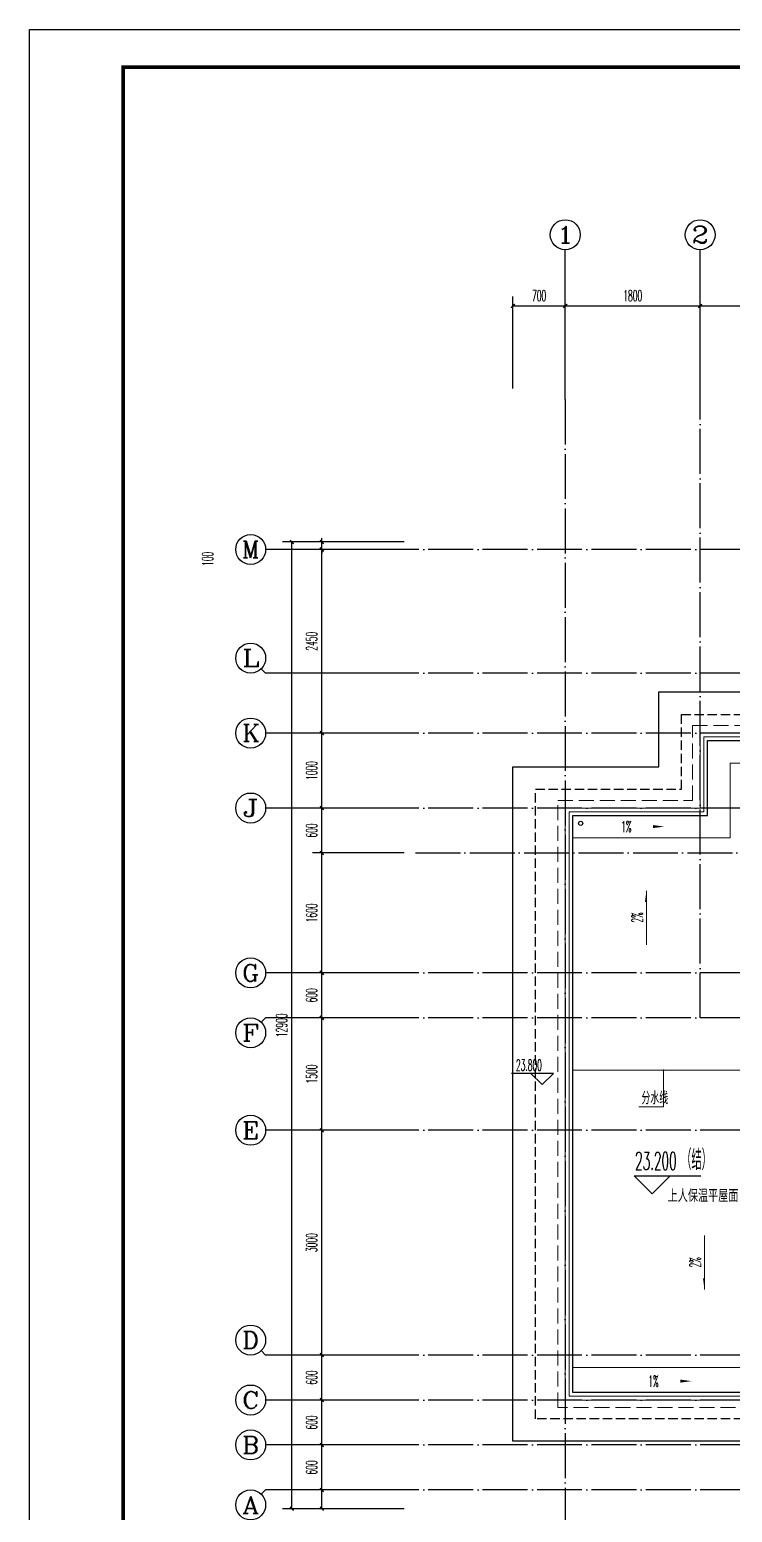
# Model space of a CAD drawing. Extents: x 27938 to 1507990, y 110129 to 923079.
# Drawn here: x 1189384 to 1198765, y 463757 to 483543 of the extents above; entities that cross this region are included whole.
import ezdxf
from ezdxf.enums import TextEntityAlignment as Align

# ---------------------------------------------------------------- set-up
doc = ezdxf.new("R2010")
doc.units = 0
doc.header["$LTSCALE"] = 1000
doc.header["$MEASUREMENT"] = 0
for name, pattern in [('#P_--_20B1_001_t3$0$DASH', [0.35, 0.25, -0.1]), ('DASH', [0.35, 0.25, -0.1]), ('DOTE', [2.42, 2, -0.2, 0.02, -0.2])]:
    doc.linetypes.add(name, pattern=pattern)
for name, color, linetype in [('----建筑底图', 8, 'Continuous'), ('AXIS', 3, 'Continuous'), ('AXIS_TEXT', 7, 'Continuous'), ('DIM_ELEV', 3, 'Continuous'), ('DOTE', 1, 'Continuous'), ('PUB_TEXT', 4, 'Continuous'), ('ROOF', 4, 'Continuous'), ('VPIPE-污水', 2, 'W'), ('图框', 140, 'Continuous'), ('看线', 251, 'Continuous')]:
    doc.layers.add(name, color=color, linetype=linetype)
for name, color, linetype, lineweight in [('平面-排水沟', 86, 'Continuous', 15), ('平面-栏杆', 135, 'Continuous', 15), ('平面-看线', 45, 'Continuous', 15)]:
    doc.layers.add(name, color=color, linetype=linetype, lineweight=lineweight)
doc.styles.add('_TCH_AXIS', font='COMPLEX', dxfattribs={"bigfont": 'GBCBIG'})
doc.styles.add('_TCH_DIM', font='SIMPLEX.shx', dxfattribs={"width": 0.7, "bigfont": 'GBCBIG.shx'})
doc.styles.add('_TCH_DIM_T3', font='SIMPLEX.shx', dxfattribs={"width": 0.494118, "bigfont": 'GBCBIG.shx'})
doc.styles.add('COMPLEX', font='COMPLEX')
doc.styles.add('DIM_FONT_T3', font='SIMPLEX', dxfattribs={"width": 0.705882, "bigfont": 'GBCBIG'})
doc.styles.get("Standard").update_dxf_attribs({"font": 'gbenor.shx', "bigfont": 'gbcbig.shx'})
doc.linetypes.add('W', pattern='A,3,-0.2,["W",Standard,S=0.25,R=0,X=-0.1,Y=-0.115],-0.2', length=3.4)
doc.dimstyles.new('_TCH_ARCH&&50', dxfattribs={"dimtxt": 148.75, "dimasz": 50, "dimexe": 125, "dimexo": 150, "dimgap": 63.125, "dimtad": 1, "dimdec": 0, "dimzin": 0, "dimdsep": 46, "dimtxsty": '_TCH_DIM_T3', "dimblk": 'ARCHTICK', "dimcen": 0.09, "dimclrt": 4, "dimazin": 2, "dimtfac": 1, "dimtdec": 0, "dimtix": 1, "dimtmove": 2, "dimatfit": 3, "dimfxl": 100, "dimtolj": 1, "dimtzin": 0, "dimarcsym": 0})

# ---------------------------------------------------------------- blocks, each defined once
blk = doc.blocks.new('_ArchTick')
at = {"color": 0, "linetype": 'ByBlock', "const_width": 0.4}
blk.add_lwpolyline([(-0.5, -0.5), (0.5, 0.5)], dxfattribs=at)
blk = doc.blocks.new('*D1466')
at = {"layer": 'AXIS', "color": 0, "lineweight": -2}
for p, q in [((-700, 2150), (-700, 3375)), ((0, 2150), (0, 3375)), ((-700, 3250), (0, 3250))]:
    blk.add_line(p, q, dxfattribs=at)
at = {"layer": 'Defpoints', "color": 0}
for p in [(0, 3250), (-700, 2000), (0, 2000)]:
    blk.add_point(p, dxfattribs=at)
at = {"layer": 'AXIS', "color": 0, "lineweight": -2, "xscale": 50, "yscale": 50, "zscale": 50, "rotation": 180}
blk.add_blockref('_ArchTick', (-700, 3250), dxfattribs=at)
at = {"layer": 'AXIS', "color": 0, "lineweight": -2, "xscale": 50, "yscale": 50, "zscale": 50}
blk.add_blockref('_ArchTick', (0, 3250), dxfattribs=at)
at = {"layer": 'AXIS', "color": 4, "insert": (-350, 3387.5), "char_height": 148.75, "attachment_point": 5, "style": '_TCH_DIM_T3'}
blk.add_mtext('\\A1;700', dxfattribs=at)
blk = doc.blocks.new('*D1467')
at = {"layer": 'AXIS', "color": 0, "lineweight": -2}
for p, q in [((0, 2150), (0, 3375)), ((1800, 2150), (1800, 3375)), ((0, 3250), (1800, 3250))]:
    blk.add_line(p, q, dxfattribs=at)
at = {"layer": 'Defpoints', "color": 0}
for p in [(1800, 3250), (0, 2000), (1800, 2000)]:
    blk.add_point(p, dxfattribs=at)
at = {"layer": 'AXIS', "color": 0, "lineweight": -2, "xscale": 50, "yscale": 50, "zscale": 50, "rotation": 180}
blk.add_blockref('_ArchTick', (0, 3250), dxfattribs=at)
at = {"layer": 'AXIS', "color": 0, "lineweight": -2, "xscale": 50, "yscale": 50, "zscale": 50}
blk.add_blockref('_ArchTick', (1800, 3250), dxfattribs=at)
at = {"layer": 'AXIS', "color": 4, "insert": (900, 3387.5), "char_height": 148.75, "attachment_point": 5, "style": '_TCH_DIM_T3'}
blk.add_mtext('\\A1;1800', dxfattribs=at)
blk = doc.blocks.new('*D1468')
at = {"layer": 'AXIS', "color": 0, "lineweight": -2}
for p, q in [((1800, 2150), (1800, 3375)), ((4700, 2150), (4700, 3375)), ((1800, 3250), (4700, 3250))]:
    blk.add_line(p, q, dxfattribs=at)
at = {"layer": 'Defpoints', "color": 0}
for p in [(4700, 3250), (1800, 2000), (4700, 2000)]:
    blk.add_point(p, dxfattribs=at)
at = {"layer": 'AXIS', "color": 0, "lineweight": -2, "xscale": 50, "yscale": 50, "zscale": 50, "rotation": 180}
blk.add_blockref('_ArchTick', (1800, 3250), dxfattribs=at)
at = {"layer": 'AXIS', "color": 0, "lineweight": -2, "xscale": 50, "yscale": 50, "zscale": 50}
blk.add_blockref('_ArchTick', (4700, 3250), dxfattribs=at)
at = {"layer": 'AXIS', "color": 4, "insert": (3250, 3388), "char_height": 148.8, "attachment_point": 5, "style": '_TCH_DIM_T3'}
blk.add_mtext('\\A1;2900', dxfattribs=at)
blk = doc.blocks.new('*D1478')
at = {"layer": 'AXIS', "color": 0, "lineweight": -2}
for p, q in [((-2150, 100), (-3775, 100)), ((-3650, -12800), (-3650, 100)), ((-2150, -12800), (-3775, -12800))]:
    blk.add_line(p, q, dxfattribs=at)
at = {"layer": 'Defpoints', "color": 0}
for p in [(-3650, 100), (-2000, 100), (-2000, -12800)]:
    blk.add_point(p, dxfattribs=at)
at = {"layer": 'AXIS', "color": 0, "lineweight": -2, "xscale": 50, "yscale": 50, "zscale": 50}
for p, rotation in [((-3650, 100), 90), ((-3650, -12800), 270)]:
    blk.add_blockref('_ArchTick', p, dxfattribs=dict(at, rotation=rotation))
at = {"layer": 'AXIS', "color": 4, "insert": (-3787, -6350), "char_height": 148.8, "attachment_point": 5, "rotation": 90, "style": '_TCH_DIM_T3'}
blk.add_mtext('\\A1;12900', dxfattribs=at)
blk = doc.blocks.new('*D1479')
at = {"layer": 'AXIS', "color": 0, "lineweight": -2}
for p, q in [((-2150, -12550), (-3375, -12550)), ((-3250, -12800), (-3250, -12550)), ((-2150, -12800), (-3375, -12800))]:
    blk.add_line(p, q, dxfattribs=at)
at = {"layer": 'Defpoints', "color": 0}
for p in [(-3250, -12550), (-2000, -12550), (-2000, -12800)]:
    blk.add_point(p, dxfattribs=at)
at = {"layer": 'AXIS', "color": 0, "lineweight": -2, "xscale": 50, "yscale": 50, "zscale": 50}
for p, rotation in [((-3250, -12550), 90), ((-3250, -12800), 270)]:
    blk.add_blockref('_ArchTick', p, dxfattribs=dict(at, rotation=rotation))
at = {"layer": 'AXIS', "color": 4, "insert": (-4775, -13089), "char_height": 148.8, "attachment_point": 5, "rotation": 90, "style": '_TCH_DIM_T3'}
blk.add_mtext('\\A1;250', dxfattribs=at)
blk = doc.blocks.new('*D1480')
at = {"layer": 'AXIS', "color": 0, "lineweight": -2}
for p, q in [((-2150, -11950), (-3375, -11950)), ((-3250, -12550), (-3250, -11950)), ((-2150, -12550), (-3375, -12550))]:
    blk.add_line(p, q, dxfattribs=at)
at = {"layer": 'Defpoints', "color": 0}
for p in [(-3250, -11950), (-2000, -11950), (-2000, -12550)]:
    blk.add_point(p, dxfattribs=at)
at = {"layer": 'AXIS', "color": 0, "lineweight": -2, "xscale": 50, "yscale": 50, "zscale": 50}
for p, rotation in [((-3250, -11950), 90), ((-3250, -12550), 270)]:
    blk.add_blockref('_ArchTick', p, dxfattribs=dict(at, rotation=rotation))
at = {"layer": 'AXIS', "color": 4, "insert": (-3387, -12250), "char_height": 148.8, "attachment_point": 5, "rotation": 90, "style": '_TCH_DIM_T3'}
blk.add_mtext('\\A1;600', dxfattribs=at)
blk = doc.blocks.new('*D1481')
at = {"layer": 'AXIS', "color": 0, "lineweight": -2}
for p, q in [((-2150, -11350), (-3375, -11350)), ((-3250, -11950), (-3250, -11350)), ((-2150, -11950), (-3375, -11950))]:
    blk.add_line(p, q, dxfattribs=at)
at = {"layer": 'Defpoints', "color": 0}
for p in [(-3250, -11350), (-2000, -11350), (-2000, -11950)]:
    blk.add_point(p, dxfattribs=at)
at = {"layer": 'AXIS', "color": 0, "lineweight": -2, "xscale": 50, "yscale": 50, "zscale": 50}
for p, rotation in [((-3250, -11350), 90), ((-3250, -11950), 270)]:
    blk.add_blockref('_ArchTick', p, dxfattribs=dict(at, rotation=rotation))
at = {"layer": 'AXIS', "color": 4, "insert": (-3387, -11650), "char_height": 148.8, "attachment_point": 5, "rotation": 90, "style": '_TCH_DIM_T3'}
blk.add_mtext('\\A1;600', dxfattribs=at)
blk = doc.blocks.new('*D1482')
at = {"layer": 'AXIS', "color": 0, "lineweight": -2}
for p, q in [((-2150, -10750), (-3375, -10750)), ((-3250, -11350), (-3250, -10750)), ((-2150, -11350), (-3375, -11350))]:
    blk.add_line(p, q, dxfattribs=at)
at = {"layer": 'Defpoints', "color": 0}
for p in [(-3250, -10750), (-2000, -10750), (-2000, -11350)]:
    blk.add_point(p, dxfattribs=at)
at = {"layer": 'AXIS', "color": 0, "lineweight": -2, "xscale": 50, "yscale": 50, "zscale": 50}
for p, rotation in [((-3250, -10750), 90), ((-3250, -11350), 270)]:
    blk.add_blockref('_ArchTick', p, dxfattribs=dict(at, rotation=rotation))
at = {"layer": 'AXIS', "color": 4, "insert": (-3387, -11050), "char_height": 148.8, "attachment_point": 5, "rotation": 90, "style": '_TCH_DIM_T3'}
blk.add_mtext('\\A1;600', dxfattribs=at)
blk = doc.blocks.new('*D1483')
at = {"layer": 'AXIS', "color": 0, "lineweight": -2}
for p, q in [((-2150, -7750), (-3375, -7750)), ((-3250, -10750), (-3250, -7750)), ((-2150, -10750), (-3375, -10750))]:
    blk.add_line(p, q, dxfattribs=at)
at = {"layer": 'Defpoints', "color": 0}
for p in [(-3250, -7750), (-2000, -7750), (-2000, -10750)]:
    blk.add_point(p, dxfattribs=at)
at = {"layer": 'AXIS', "color": 0, "lineweight": -2, "xscale": 50, "yscale": 50, "zscale": 50}
for p, rotation in [((-3250, -7750), 90), ((-3250, -10750), 270)]:
    blk.add_blockref('_ArchTick', p, dxfattribs=dict(at, rotation=rotation))
at = {"layer": 'AXIS', "color": 4, "insert": (-3387, -9250), "char_height": 148.8, "attachment_point": 5, "rotation": 90, "style": '_TCH_DIM_T3'}
blk.add_mtext('\\A1;3000', dxfattribs=at)
blk = doc.blocks.new('*D1484')
at = {"layer": 'AXIS', "color": 0, "lineweight": -2}
for p, q in [((-2150, -6250), (-3375, -6250)), ((-3250, -7750), (-3250, -6250)), ((-2150, -7750), (-3375, -7750))]:
    blk.add_line(p, q, dxfattribs=at)
at = {"layer": 'Defpoints', "color": 0}
for p in [(-3250, -6250), (-2000, -6250), (-2000, -7750)]:
    blk.add_point(p, dxfattribs=at)
at = {"layer": 'AXIS', "color": 0, "lineweight": -2, "xscale": 50, "yscale": 50, "zscale": 50}
for p, rotation in [((-3250, -6250), 90), ((-3250, -7750), 270)]:
    blk.add_blockref('_ArchTick', p, dxfattribs=dict(at, rotation=rotation))
at = {"layer": 'AXIS', "color": 4, "insert": (-3387, -7000), "char_height": 148.8, "attachment_point": 5, "rotation": 90, "style": '_TCH_DIM_T3'}
blk.add_mtext('\\A1;1500', dxfattribs=at)
blk = doc.blocks.new('*D1485')
at = {"layer": 'AXIS', "color": 0, "lineweight": -2}
for p, q in [((-2150, -5650), (-3375, -5650)), ((-3250, -6250), (-3250, -5650)), ((-2150, -6250), (-3375, -6250))]:
    blk.add_line(p, q, dxfattribs=at)
at = {"layer": 'Defpoints', "color": 0}
for p in [(-3250, -5650), (-2000, -5650), (-2000, -6250)]:
    blk.add_point(p, dxfattribs=at)
at = {"layer": 'AXIS', "color": 0, "lineweight": -2, "xscale": 50, "yscale": 50, "zscale": 50}
for p, rotation in [((-3250, -5650), 90), ((-3250, -6250), 270)]:
    blk.add_blockref('_ArchTick', p, dxfattribs=dict(at, rotation=rotation))
at = {"layer": 'AXIS', "color": 4, "insert": (-3387, -5950), "char_height": 148.8, "attachment_point": 5, "rotation": 90, "style": '_TCH_DIM_T3'}
blk.add_mtext('\\A1;600', dxfattribs=at)
blk = doc.blocks.new('*D1486')
at = {"layer": 'AXIS', "color": 0, "lineweight": -2}
for p, q in [((-2150, -4050), (-3375, -4050)), ((-3250, -5650), (-3250, -4050)), ((-2150, -5650), (-3375, -5650))]:
    blk.add_line(p, q, dxfattribs=at)
at = {"layer": 'Defpoints', "color": 0}
for p in [(-3250, -4050), (-2000, -4050), (-2000, -5650)]:
    blk.add_point(p, dxfattribs=at)
at = {"layer": 'AXIS', "color": 0, "lineweight": -2, "xscale": 50, "yscale": 50, "zscale": 50}
for p, rotation in [((-3250, -4050), 90), ((-3250, -5650), 270)]:
    blk.add_blockref('_ArchTick', p, dxfattribs=dict(at, rotation=rotation))
at = {"layer": 'AXIS', "color": 4, "insert": (-3387, -4850), "char_height": 148.8, "attachment_point": 5, "rotation": 90, "style": '_TCH_DIM_T3'}
blk.add_mtext('\\A1;1600', dxfattribs=at)
blk = doc.blocks.new('*D1487')
at = {"layer": 'AXIS', "color": 0, "lineweight": -2}
for p, q in [((-2150, -3450), (-3375, -3450)), ((-3250, -4050), (-3250, -3450)), ((-2150, -4050), (-3375, -4050))]:
    blk.add_line(p, q, dxfattribs=at)
at = {"layer": 'Defpoints', "color": 0}
for p in [(-3250, -3450), (-2000, -3450), (-2000, -4050)]:
    blk.add_point(p, dxfattribs=at)
at = {"layer": 'AXIS', "color": 0, "lineweight": -2, "xscale": 50, "yscale": 50, "zscale": 50}
for p, rotation in [((-3250, -3450), 90), ((-3250, -4050), 270)]:
    blk.add_blockref('_ArchTick', p, dxfattribs=dict(at, rotation=rotation))
at = {"layer": 'AXIS', "color": 4, "insert": (-3387, -3750), "char_height": 148.8, "attachment_point": 5, "rotation": 90, "style": '_TCH_DIM_T3'}
blk.add_mtext('\\A1;600', dxfattribs=at)
blk = doc.blocks.new('*D1488')
at = {"layer": 'AXIS', "color": 0, "lineweight": -2}
for p, q in [((-2150, -2450), (-3375, -2450)), ((-3250, -3450), (-3250, -2450)), ((-2150, -3450), (-3375, -3450))]:
    blk.add_line(p, q, dxfattribs=at)
at = {"layer": 'Defpoints', "color": 0}
for p in [(-3250, -2450), (-2000, -2450), (-2000, -3450)]:
    blk.add_point(p, dxfattribs=at)
at = {"layer": 'AXIS', "color": 0, "lineweight": -2, "xscale": 50, "yscale": 50, "zscale": 50}
for p, rotation in [((-3250, -2450), 90), ((-3250, -3450), 270)]:
    blk.add_blockref('_ArchTick', p, dxfattribs=dict(at, rotation=rotation))
at = {"layer": 'AXIS', "color": 4, "insert": (-3387, -2950), "char_height": 148.8, "attachment_point": 5, "rotation": 90, "style": '_TCH_DIM_T3'}
blk.add_mtext('\\A1;1000', dxfattribs=at)
blk = doc.blocks.new('*D1489')
at = {"layer": 'AXIS', "color": 0, "lineweight": -2}
for p, q in [((-2150, 0), (-3375, 0)), ((-3250, -2450), (-3250, 0)), ((-2150, -2450), (-3375, -2450))]:
    blk.add_line(p, q, dxfattribs=at)
at = {"layer": 'Defpoints', "color": 0}
for p in [(-3250, 0), (-2000, 0), (-2000, -2450)]:
    blk.add_point(p, dxfattribs=at)
at = {"layer": 'AXIS', "color": 0, "lineweight": -2, "xscale": 50, "yscale": 50, "zscale": 50}
for p, rotation in [((-3250, 0), 90), ((-3250, -2450), 270)]:
    blk.add_blockref('_ArchTick', p, dxfattribs=dict(at, rotation=rotation))
at = {"layer": 'AXIS', "color": 4, "insert": (-3387, -1225), "char_height": 148.8, "attachment_point": 5, "rotation": 90, "style": '_TCH_DIM_T3'}
blk.add_mtext('\\A1;2450', dxfattribs=at)
blk = doc.blocks.new('*D1490')
at = {"layer": 'AXIS', "color": 0, "lineweight": -2}
for p, q in [((-2150, 100), (-3375, 100)), ((-2150, 0), (-3375, 0)), ((-3250, 100), (-3250, 150)), ((-3250, 0), (-3250, 100)), ((-3250, 0), (-3250, -50))]:
    blk.add_line(p, q, dxfattribs=at)
at = {"layer": 'Defpoints', "color": 0}
for p in [(-3250, 100), (-2000, 100), (-2000, 0)]:
    blk.add_point(p, dxfattribs=at)
at = {"layer": 'AXIS', "color": 0, "lineweight": -2, "xscale": 50, "yscale": 50, "zscale": 50}
for p, rotation in [((-3250, 100), 270), ((-3250, 0), 90)]:
    blk.add_blockref('_ArchTick', p, dxfattribs=dict(at, rotation=rotation))
at = {"layer": 'AXIS', "color": 4, "insert": (-4775, -125), "char_height": 148.8, "attachment_point": 5, "rotation": 90, "style": '_TCH_DIM_T3'}
blk.add_mtext('\\A1;100', dxfattribs=at)
blk = doc.blocks.new('_AXISO')
at = {"color": 0}
blk.add_circle((0, 0), 0.5, dxfattribs=at)
at = {"layer": 'AXIS_TEXT', "color": 0, "style": 'COMPLEX', "width": 1.041667}
blk.add_attdef('A', text='', height=0.56, dxfattribs=at).set_placement((-0.25, -0.28), (0.25, -0.28), align=Align.FIT)
blk = doc.blocks.new('TK')
at = {"layer": '图框'}
blk.add_lwpolyline([(465375, 548714), (549475, 548714), (549475, 489314), (465375, 489314)], close=True, dxfattribs=at)
blk.add_lwpolyline([(465375, 548714), (549475, 548714), (549475, 489314), (465375, 489314)], close=True, dxfattribs=at)
at = {"layer": '图框', "const_width": 100}
blk.add_lwpolyline([(548475, 490314), (548475, 547714), (467875, 547714), (467875, 490314)], close=True, dxfattribs=at)
blk = doc.blocks.new('A$C2AC150FC')
at = {"layer": '平面-排水沟'}
for points in [[(1083.1, -4553.8), (1083.1, -4703.8), (1063.1, -4703.8)], [(1858, -9875.2), (1858, -9725.2), (1838, -9725.2)]]:
    blk.add_hatch(color=8, dxfattribs=at).paths.add_polyline_path(points)
at = {"layer": 'AXIS', "color": 8}
for p, q in [((0, 2000), (0, 4000)), ((1800, 2000), (1800, 4000)), ((-2000, 0), (-4000, 0)), ((-4058.6, -1591.4), (-4000, -1650)), ((-2000, -1650), (-4000, -1650)), ((-2000, -2450), (-4000, -2450)), ((-2000, -3450), (-4000, -3450)), ((-2000, -5650), (-4000, -5650)), ((-4058.6, -6308.6), (-4000, -6250)), ((-2000, -6250), (-4000, -6250)), ((-2000, -7750), (-4000, -7750)), ((-4058.6, -10691.4), (-4000, -10750)), ((-2000, -10750), (-4000, -10750)), ((-2000, -11350), (-4000, -11350)), ((-2000, -11950), (-4000, -11950)), ((-4058.6, -12608.6), (-4000, -12550)), ((-2000, -12550), (-4000, -12550))]:
    blk.add_line(p, q, dxfattribs=at)
at = {"layer": 'DIM_ELEV', "color": 8}
for p, q in [((-159.1, -6990.9), (-716.7, -6990.9)), ((-309.1, -7140.9), (-459.1, -6990.9)), ((-309.1, -7140.9), (-159.1, -6990.9)), ((1157.9, -8599.5), (917.9, -8359.5)), ((917.9, -8359.5), (1810.2, -8359.5)), ((1157.9, -8599.5), (1397.9, -8359.5))]:
    blk.add_line(p, q, dxfattribs=at)
at = {"layer": 'DOTE', "color": 169, "linetype": 'DOTE', "ltscale": 0.3}
for p, q in [((0, 2000), (0, -14550)), ((1800, -6250), (1800, 2000)), ((25632.7, 0), (-2000, 0)), ((25632.7, -1650), (-2000, -1650)), ((25632.7, -2450), (-2000, -2450)), ((25632.7, -3450), (-2000, -3450)), ((-2000, -4049.7), (25632.7, -4049.7)), ((25632.7, -5650), (-2000, -5650)), ((25632.7, -6250), (-2000, -6250)), ((25632.7, -7750), (-2000, -7750)), ((25632.7, -10750), (-2000, -10750)), ((25632.7, -11350), (-2000, -11350)), ((25632.7, -11950), (-2000, -11950)), ((25632.7, -12550), (-2000, -12550))]:
    blk.add_line(p, q, dxfattribs=at)
at = {"layer": 'ROOF', "color": 8, "ltscale": 0.8}
for points in [[(2400, -11900), (-700, -11900), (-700, -2900), (1250, -2900), (1250, -1900), (8100, -1900)], [(2550, -11250), (100, -11250), (100, -3550), (1900, -3550), (1900, -2550), (8100, -2550)]]:
    blk.add_lwpolyline(points, dxfattribs=at)
at = {"layer": '平面-排水沟', "color": 8}
for p, q in [((100, -6950), (3400, -6950)), ((1310.9, -6950), (1310.9, -7439.3)), ((1310.9, -7439.3), (980.9, -7439.3))]:
    blk.add_line(p, q, dxfattribs=at)
for points in [[(100, -3850), (2200, -3850), (2200, -2850), (11000, -2850)], [(1083.1, -5273.8), (1083.1, -4553.8)], [(1858, -9155.2), (1858, -9875.2)], [(2550, -10914.4), (100, -10914.4)]]:
    blk.add_lwpolyline(points, dxfattribs=at)
for points in [[(914.1, -3697.8, 0, 0, 0), (1321.9, -3697.8, 0, 40, 0), (1171.9, -3697.8, 0, 0, 0)], [(1277, -11097.9, 0, 0, 0), (1684.8, -11097.9, 0, 40, 0), (1534.8, -11097.9, 0, 0, 0)]]:
    blk.add_lwpolyline(points, format="xyseb", dxfattribs=at)
at = {"layer": '平面-排水沟', "color": 8, "const_width": 13.3}
blk.add_lwpolyline([(1310.9, -6943.3, 1), (1310.9, -6956.7, 1)], format="xyb", close=True, dxfattribs=at)
at = {"layer": '平面-栏杆', "color": 8}
for points in [[(2550, -11350), (0, -11350), (0, -3450), (1800, -3450), (1800, -2450), (8100, -2450)], [(2550, -11300), (50, -11300), (50, -3500), (1850, -3500), (1850, -2500), (8100, -2500)]]:
    blk.add_lwpolyline(points, dxfattribs=at)
at = {"layer": '平面-看线', "color": 8, "linetype": 'DASH', "ltscale": 0.8}
blk.add_lwpolyline([(2550, -11450), (-100, -11450), (-100, -3350), (1700, -3350), (1700, -2350), (8100, -2350)], dxfattribs=at)
at = {"layer": '看线', "color": 8, "linetype": '#P_--_20B1_001_t3$0$DASH', "ltscale": 0.5}
blk.add_lwpolyline([(2550, -12450), (2550, -11600), (-400, -11600), (-400, -3200), (1550, -3200), (1550, -2200), (8100, -2200)], dxfattribs=at)
at = {"layer": 'AXIS', "color": 8}
ref = blk.add_blockref('_AXISO', (0, 4200), dxfattribs=dict(at, xscale=400, yscale=400, zscale=400))
ref.add_attrib('A', '1', dxfattribs={"layer": 'AXIS_TEXT', "color": 8, "ltscale": 0.5, "height": 226.3, "style": '_TCH_AXIS', "width": 2.333333}).set_placement((-113.1, 4086.9), (113.1, 4086.9), align=Align.FIT)
ref = blk.add_blockref('_AXISO', (1800, 4200), dxfattribs=dict(at, xscale=400, yscale=400, zscale=400))
ref.add_attrib('A', '2', dxfattribs={"layer": 'AXIS_TEXT', "color": 8, "ltscale": 0.5, "height": 226.3, "style": '_TCH_AXIS', "width": 1.5}).set_placement((1686.9, 4086.9), (1913.1, 4086.9), align=Align.FIT)
ref = blk.add_blockref('_AXISO', (-4200, 0), dxfattribs=dict(at, xscale=400, yscale=400, zscale=400))
ref.add_attrib('A', 'M', dxfattribs={"layer": 'AXIS_TEXT', "color": 8, "ltscale": 0.5, "height": 226.3, "style": '_TCH_AXIS'}).set_placement((-4313.1, -113.1), (-4086.9, -113.1), align=Align.FIT)
ref = blk.add_blockref('_AXISO', (-4200, -1450), dxfattribs=dict(at, xscale=400, yscale=400, zscale=400))
ref.add_attrib('A', 'L', dxfattribs={"layer": 'AXIS_TEXT', "color": 8, "ltscale": 0.5, "height": 226.3, "style": '_TCH_AXIS', "width": 1.4}).set_placement((-4313.1, -1563.1), (-4086.9, -1563.1), align=Align.FIT)
ref = blk.add_blockref('_AXISO', (-4200, -2450), dxfattribs=dict(at, xscale=400, yscale=400, zscale=400))
ref.add_attrib('A', 'K', dxfattribs={"layer": 'AXIS_TEXT', "color": 8, "ltscale": 0.5, "height": 226.3, "style": '_TCH_AXIS', "width": 1.105263}).set_placement((-4313.1, -2563.1), (-4086.9, -2563.1), align=Align.FIT)
ref = blk.add_blockref('_AXISO', (-4200, -3450), dxfattribs=dict(at, xscale=400, yscale=400, zscale=400))
ref.add_attrib('A', 'J', dxfattribs={"layer": 'AXIS_TEXT', "color": 8, "ltscale": 0.5, "height": 226.3, "style": '_TCH_AXIS', "width": 1.909091}).set_placement((-4313.1, -3563.1), (-4086.9, -3563.1), align=Align.FIT)
ref = blk.add_blockref('_AXISO', (-4200, -5650), dxfattribs=dict(at, xscale=400, yscale=400, zscale=400))
ref.add_attrib('A', 'G', dxfattribs={"layer": 'AXIS_TEXT', "color": 8, "ltscale": 0.5, "height": 226.3, "style": '_TCH_AXIS', "width": 1.166667}).set_placement((-4313.1, -5763.1), (-4086.9, -5763.1), align=Align.FIT)
ref = blk.add_blockref('_AXISO', (-4200, -6450), dxfattribs=dict(at, xscale=400, yscale=400, zscale=400))
ref.add_attrib('A', 'F', dxfattribs={"layer": 'AXIS_TEXT', "color": 8, "ltscale": 0.5, "height": 226.3, "style": '_TCH_AXIS', "width": 1.3125}).set_placement((-4313.1, -6563.1), (-4086.9, -6563.1), align=Align.FIT)
ref = blk.add_blockref('_AXISO', (-4200, -7750), dxfattribs=dict(at, xscale=400, yscale=400, zscale=400))
ref.add_attrib('A', 'E', dxfattribs={"layer": 'AXIS_TEXT', "color": 8, "ltscale": 0.5, "height": 226.3, "style": '_TCH_AXIS', "width": 1.3125}).set_placement((-4313.1, -7863.1), (-4086.9, -7863.1), align=Align.FIT)
ref = blk.add_blockref('_AXISO', (-4200, -10550), dxfattribs=dict(at, xscale=400, yscale=400, zscale=400))
ref.add_attrib('A', 'D', dxfattribs={"layer": 'AXIS_TEXT', "color": 8, "ltscale": 0.5, "height": 226.3, "style": '_TCH_AXIS', "width": 1.235294}).set_placement((-4313.1, -10663.1), (-4086.9, -10663.1), align=Align.FIT)
ref = blk.add_blockref('_AXISO', (-4200, -11350), dxfattribs=dict(at, xscale=400, yscale=400, zscale=400))
ref.add_attrib('A', 'C', dxfattribs={"layer": 'AXIS_TEXT', "color": 8, "ltscale": 0.5, "height": 226.3, "style": '_TCH_AXIS', "width": 1.4}).set_placement((-4313.1, -11463.1), (-4086.9, -11463.1), align=Align.FIT)
ref = blk.add_blockref('_AXISO', (-4200, -11950), dxfattribs=dict(at, xscale=400, yscale=400, zscale=400))
ref.add_attrib('A', 'B', dxfattribs={"layer": 'AXIS_TEXT', "color": 8, "ltscale": 0.5, "height": 226.3, "style": '_TCH_AXIS', "width": 1.235294}).set_placement((-4313.1, -12063.1), (-4086.9, -12063.1), align=Align.FIT)
ref = blk.add_blockref('_AXISO', (-4200, -12750), dxfattribs=dict(at, xscale=400, yscale=400, zscale=400))
ref.add_attrib('A', 'A', dxfattribs={"layer": 'AXIS_TEXT', "color": 8, "ltscale": 0.5, "height": 226.3, "style": '_TCH_AXIS', "width": 1.166667}).set_placement((-4313.1, -12863.1), (-4086.9, -12863.1), align=Align.FIT)
at = {"layer": 'DIM_ELEV', "color": 7, "style": '_TCH_DIM', "width": 0.494118}
blk.add_text('23.800', height=148.75, dxfattribs=at).set_placement((-658.9, -6955.9))
at = {"layer": 'DIM_ELEV', "color": 8, "style": '_TCH_DIM'}
for s, height, width, p in [('23.200', 238, 0.494118, (931.6, -8279.5)), ('（结）', 270.07, 0.7, (1547.6, -8279.5))]:
    blk.add_text(s, height=height, dxfattribs=dict(at, width=width)).set_placement(p)
at = {"layer": 'PUB_TEXT', "color": 8}
blk.add_text('上人保温平屋面', height=168.79, dxfattribs=at).set_placement((1365.9, -8708.9))
at = {"layer": '平面-排水沟', "color": 7}
for s, height, style, width, p in [('1%', 148.75, '_TCH_DIM', 0.494118, (745, -3772.2)), ('分水线', 168.79, 'DIM_FONT_T3', 0.705882, (1015.9, -7404.3)), ('1%', 148.75, '_TCH_DIM', 0.494118, (1108, -11172.2))]:
    blk.add_text(s, height=height, dxfattribs=dict(at, style=style, width=width)).set_placement(p)
at = {"layer": '平面-排水沟', "color": 7, "style": '_TCH_DIM', "width": 0.494118}
for rotation, p in [(89.9994, (1033, -4980.3)), (90.0006, (1807.9, -9581.7))]:
    blk.add_text('2%', height=148.75, rotation=rotation, dxfattribs=at).set_placement(p)
at = {"layer": 'AXIS', "color": 8}
for p1, p2, distance, picture, middle in [((-700, 2000), (0, 2000), 1250, '*D1466', (-350, 3387.5)), ((0, 2000), (1800, 2000), 1250, '*D1467', (900, 3387.5)), ((1800, 2000), (4700, 2000), 1250, '*D1468', (3250, 3387.5)), ((-2000, -12800), (-2000, 100), 1650, '*D1478', (-3787.5, -6350)), ((-2000, -2450), (-2000, 0), 1250, '*D1489', (-3387.5, -1225)), ((-2000, -3450), (-2000, -2450), 1250, '*D1488', (-3387.5, -2950)), ((-2000, -4049.7), (-2000, -3450), 1250, '*D1487', (-3387.5, -3749.9)), ((-2000, -5650), (-2000, -4049.7), 1250, '*D1486', (-3387.5, -4849.9)), ((-2000, -6250), (-2000, -5650), 1250, '*D1485', (-3387.5, -5950)), ((-2000, -7750), (-2000, -6250), 1250, '*D1484', (-3387.5, -7000)), ((-2000, -10750), (-2000, -7750), 1250, '*D1483', (-3387.5, -9250)), ((-2000, -11350), (-2000, -10750), 1250, '*D1482', (-3387.5, -11050)), ((-2000, -11950), (-2000, -11350), 1250, '*D1481', (-3387.5, -11650)), ((-2000, -12550), (-2000, -11950), 1250, '*D1480', (-3387.5, -12250))]:
    dim = blk.add_aligned_dim(p1=p1, p2=p2, distance=distance, dimstyle='_TCH_ARCH&&50', dxfattribs=at)
    dim.commit()
    dim.dimension.update_dxf_attribs({"geometry": picture, "text_midpoint": middle})
for base, p1, p2, picture, middle in [((-3250, 100), (-2000, 0), (-2000, 100), '*D1490', (-4775, -125)), ((-3250, -12550), (-2000, -12800), (-2000, -12550), '*D1479', (-4775, -13089))]:
    dim = blk.add_linear_dim(base=base, p1=p1, p2=p2, angle=90, dimstyle='_TCH_ARCH&&50', dxfattribs=at)
    dim.commit()
    dim.dimension.update_dxf_attribs({"geometry": picture, "text_midpoint": middle, "dimtype": 129})

msp = doc.modelspace()

# ---------------------------------------------------------------- block references
at = {"layer": '----建筑底图'}
msp.add_blockref('A$C2AC150FC', (1196535.2, 476605.8), dxfattribs=at)

# ---------------------------------------------------------------- next in the draw order: linework, layer by layer
at = {"layer": 'VPIPE-污水'}
msp.add_circle((1196740.3, 472950.8), 27.5, dxfattribs=at)

# ---------------------------------------------------------------- next in the draw order: block references
at = {"xscale": 0.5, "yscale": 0.5, "zscale": 0.5}
msp.add_blockref('TK', (956697, 209185.9), dxfattribs=at)

doc.saveas('drawing.dxf')
